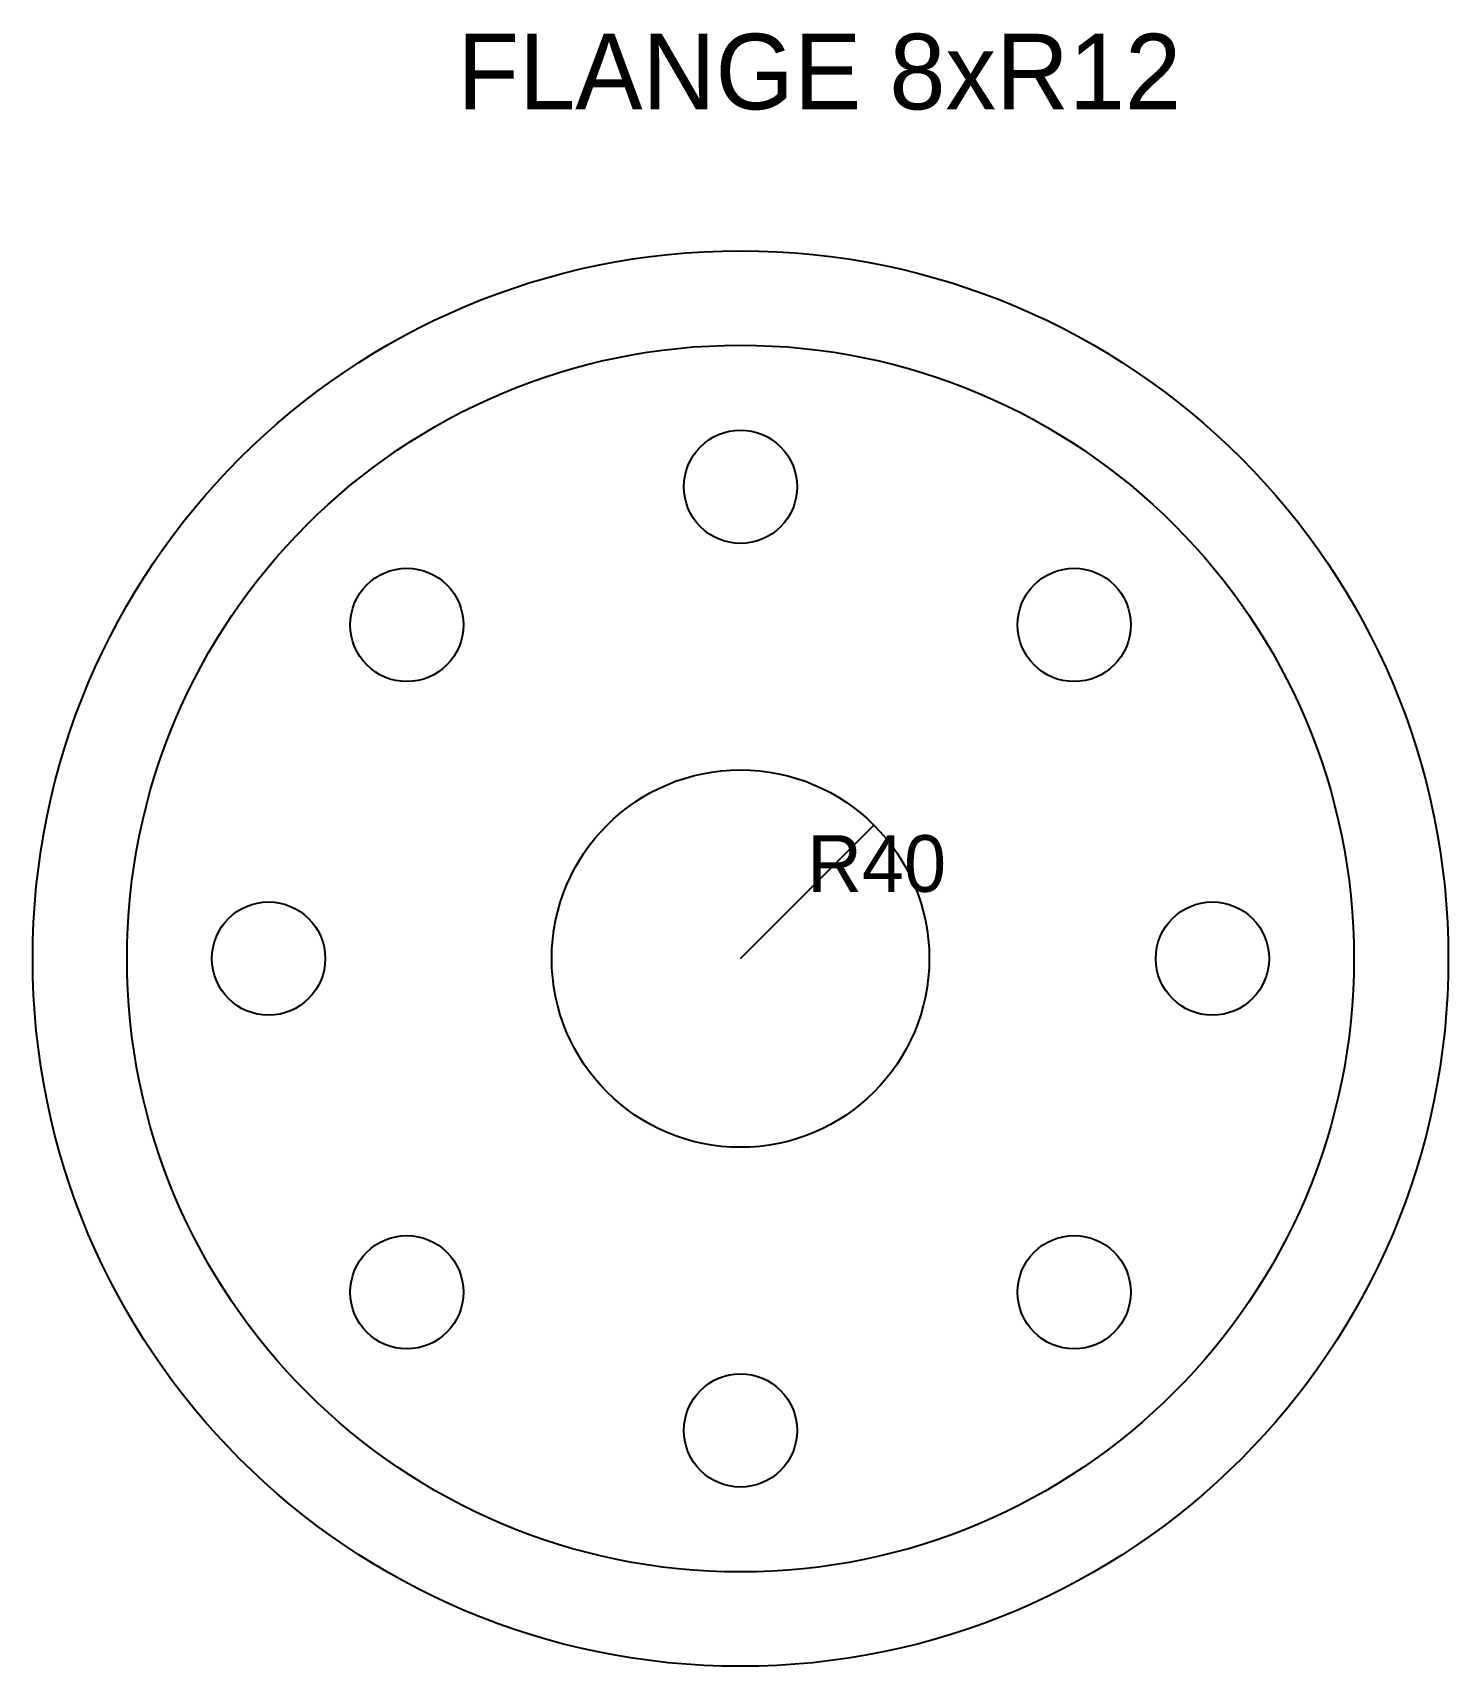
# Model space of a CAD drawing. Header units: metres. Extents: x -150 to 150, y -150 to 196.
import ezdxf

# ---------------------------------------------------------------- set-up
doc = ezdxf.new("R2010")
doc.units = ezdxf.units.M

msp = doc.modelspace()

# ---------------------------------------------------------------- linework, layer by layer
msp.add_line((0, 0), (28.2843, 28.2843))
for centre, radius in [((0, 0), 150), ((0, 0), 130), ((0, 100), 12), ((-70.7107, 70.7107), 12), ((70.7107, 70.7107), 12), ((0, 0), 40), ((-100, 0), 12), ((100, 0), 12), ((-70.7107, -70.7107), 12), ((70.7107, -70.7107), 12), ((0, -100), 12)]:
    msp.add_circle(centre, radius)

# ---------------------------------------------------------------- texts
for s, height, p in [('FLANGE 8xR12', 16, (-60, 180)), ('R40', 12, (14.1421, 14.1421))]:
    msp.add_text(s, height=height).set_placement(p)

doc.saveas('drawing.dxf')
